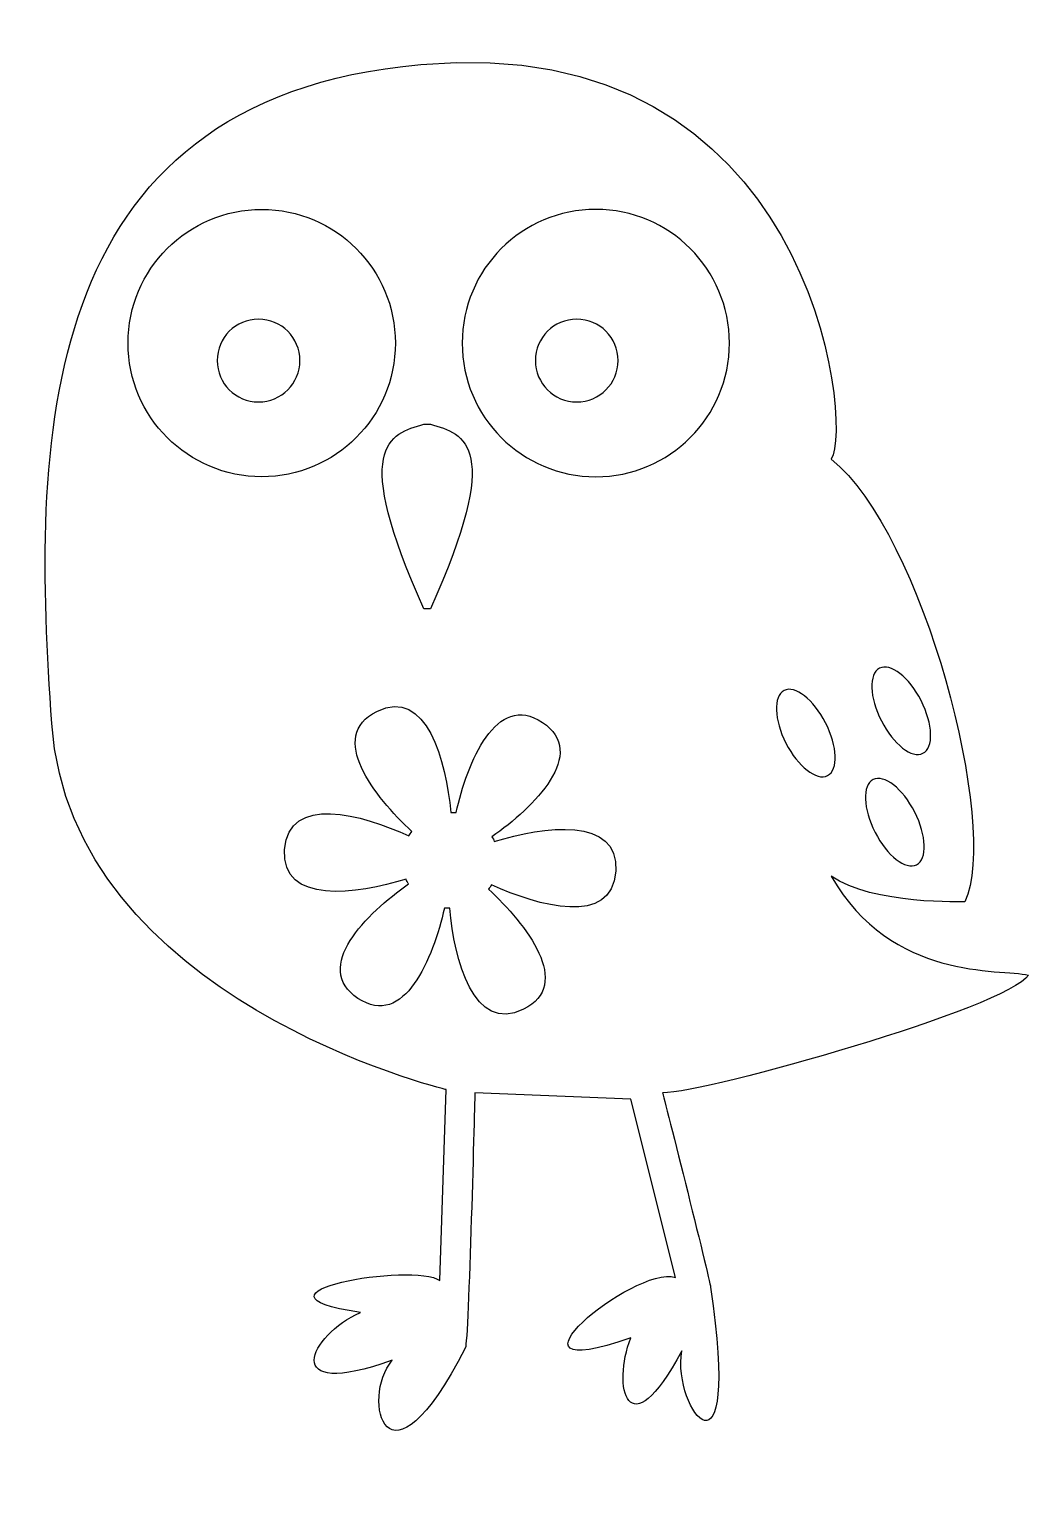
# Model space of a CAD drawing. Header units: centimetres. Extents: x -7.7 to 7.5, y -11.5 to 10.9.
import ezdxf

# ---------------------------------------------------------------- set-up
doc = ezdxf.new("R2010")
doc.units = ezdxf.units.CM
doc.header["$MEASUREMENT"] = 0
doc.layers.add('Camada 1', color=7, linetype='Continuous')

msp = doc.modelspace()

# ---------------------------------------------------------------- linework, layer by layer
at = {"layer": 'Camada 1', "color": 7}
msp.add_ellipse((-4.18015, 6.12357), major_axis=(0, 2.03033), ratio=1, dxfattribs=at)
at = {"layer": 'Camada 1'}
for points, knots in [([(7.47033, -3.47234), (7.47033, -3.47234), (7.47033, -3.47234), (7.47033, -3.47234), (7.47033, -3.47234), (7.03528, -3.37548), (5.39129, -3.56891), (4.473, -1.97366), (4.473, -1.97366), (5.10152, -2.40871), (6.50331, -2.3603), (6.50331, -2.3603), (6.50331, -2.3603), (7.03525, -1.24852), (5.87479, 3.24691), (4.473, 4.35895), (4.473, 4.35895), (4.81148, 4.89089), (4.18294, 10.885), (-1.76302, 10.35335), (-1.76302, 10.35335), (-7.70898, 9.8217), (-7.66072, 4.50424), (-7.37052, 0.34671), (-7.37052, 0.34671), (-7.07766, -3.84993), (-1.37626, -5.21264), (-1.37626, -5.21264), (-1.37626, -5.21264), (-1.37626, -5.21264), (-1.47299, -8.11311), (-1.47299, -8.11311), (-1.47299, -8.11311), (-1.85963, -7.82307), (-4.66349, -8.30631), (-2.68147, -8.59635), (-2.68147, -8.59635), (-3.45487, -8.93483), (-3.93837, -9.94972), (-2.1981, -9.32147), (-2.1981, -9.32147), (-2.68147, -9.90157), (-2.2947, -11.49711), (-1.08621, -9.1283), (-1.08621, -9.1283), (-1.03792, -9.07985), (-0.94119, -5.26081), (-0.94119, -5.26081), (-0.94119, -5.26081), (-0.94119, -5.26081), (1.42749, -5.35767), (1.42749, -5.35767), (1.42749, -5.35767), (1.42749, -5.35767), (2.10445, -8.0647), (2.10445, -8.0647), (2.10445, -8.0647), (1.47591, -7.87121), (-0.79631, -9.75682), (1.42749, -8.98328), (1.42749, -8.98328), (1.13743, -9.7084), (1.37934, -10.72329), (2.20103, -9.17645), (2.20103, -9.17645), (2.05601, -10.09503), (3.11961, -11.40025), (2.63608, -8.20972), (2.63608, -8.20972), (2.68453, -8.30632), (1.91099, -5.26083), (1.91099, -5.26083), (1.91099, -5.26083), (2.58768, -5.26079), (7.14343, -3.97314), (7.47033, -3.47234)], [0, 0, 0, 0, 0.05, 0.05, 0.05, 0.05, 0.1, 0.1, 0.1, 0.1, 0.15, 0.15, 0.15, 0.15, 0.2, 0.2, 0.2, 0.2, 0.25, 0.25, 0.25, 0.25, 0.3, 0.3, 0.3, 0.3, 0.35, 0.35, 0.35, 0.35, 0.4, 0.4, 0.4, 0.4, 0.45, 0.45, 0.45, 0.45, 0.5, 0.5, 0.5, 0.5, 0.55, 0.55, 0.55, 0.55, 0.6, 0.6, 0.6, 0.6, 0.65, 0.65, 0.65, 0.65, 0.7, 0.7, 0.7, 0.7, 0.75, 0.75, 0.75, 0.75, 0.8, 0.8, 0.8, 0.8, 0.85, 0.85, 0.85, 0.85, 0.9, 0.9, 0.9, 0.9, 1, 1, 1, 1]), ([(-4.85685, 5.85761), (-4.85685, 6.20458), (-4.57544, 6.48613), (-4.22846, 6.48613), (-4.22846, 6.48613), (-3.88148, 6.48613), (-3.60007, 6.20456), (-3.60007, 5.85761), (-3.60007, 5.85761), (-3.60007, 5.51064), (-3.88148, 5.22936), (-4.22846, 5.22936), (-4.22846, 5.22936), (-4.57544, 5.22936), (-4.85685, 5.51061), (-4.85685, 5.85761)], [0, 0, 0, 0, 0.2, 0.2, 0.2, 0.2, 0.4, 0.4, 0.4, 0.4, 0.6, 0.6, 0.6, 0.6, 1, 1, 1, 1]), ([(-0.02278, 5.85761), (-0.02278, 6.20458), (0.25863, 6.48586), (0.60547, 6.48586), (0.60547, 6.48586), (0.95274, 6.48586), (1.23399, 6.20458), (1.23399, 5.85761), (1.23399, 5.85761), (1.23399, 5.51064), (0.95274, 5.22936), (0.60547, 5.22936), (0.60547, 5.22936), (0.25863, 5.22936), (-0.02278, 5.51061), (-0.02278, 5.85761)], [0, 0, 0, 0, 0.2, 0.2, 0.2, 0.2, 0.4, 0.4, 0.4, 0.4, 0.6, 0.6, 0.6, 0.6, 1, 1, 1, 1])]:
    msp.add_open_spline(points, degree=3, knots=knots, dxfattribs=at)
at = {"layer": 'Camada 1', "color": 7}
for points, knots in [([(-1.13467, 6.12357), (-1.13467, 7.24466), (-0.22572, 8.1539), (0.8955, 8.1539), (0.8955, 8.1539), (2.0172, 8.1539), (2.92583, 7.24466), (2.92583, 6.12357), (2.92583, 6.12357), (2.92583, 5.00245), (2.01717, 4.09324), (0.8955, 4.09324), (0.8955, 4.09324), (-0.22572, 4.09324), (-1.13467, 5.00245), (-1.13467, 6.12357)], [0, 0, 0, 0, 0.2, 0.2, 0.2, 0.2, 0.4, 0.4, 0.4, 0.4, 0.6, 0.6, 0.6, 0.6, 1, 1, 1, 1]), ([(-1.61787, 2.08698), (-0.50612, 4.55239), (-1.08622, 4.74583), (-1.61787, 4.89088), (-1.61787, 4.89088), (-1.61787, 4.89088), (-1.71476, 4.89088), (-1.71476, 4.89088), (-1.71476, 4.89088), (-2.24641, 4.74586), (-2.82651, 4.5524), (-1.71476, 2.08698), (-1.71476, 2.08698), (-1.71476, 2.08698), (-1.61787, 2.08698), (-1.61787, 2.08698)], [0, 0, 0, 0, 0.2, 0.2, 0.2, 0.2, 0.4, 0.4, 0.4, 0.4, 0.6, 0.6, 0.6, 0.6, 1, 1, 1, 1]), ([(5.83766, 0.69424), (6.02009, 0.33734), (6.03255, -0.02069), (5.866, -0.10565), (5.866, -0.10565), (5.69974, -0.19063), (5.41732, 0.02945), (5.23489, 0.38608), (5.23489, 0.38608), (5.05278, 0.74298), (5.04002, 1.10101), (5.20658, 1.18597), (5.20658, 1.18597), (5.37284, 1.27095), (5.65555, 1.05085), (5.83766, 0.69424)], [0, 0, 0, 0, 0.2, 0.2, 0.2, 0.2, 0.4, 0.4, 0.4, 0.4, 0.6, 0.6, 0.6, 0.6, 1, 1, 1, 1]), ([(-1.98639, -2.01729), (-1.98073, -2.02806), (-1.97832, -2.04166), (-1.97253, -2.05468), (-1.97253, -2.05468), (-1.96658, -2.06659), (-1.95753, -2.07762), (-1.95073, -2.08926), (-1.95073, -2.08926), (-2.58803, -2.53934), (-3.42094, -3.35677), (-2.71776, -3.82641), (-2.71776, -3.82641), (-2.01444, -4.29747), (-1.57783, -3.21715), (-1.40421, -2.45634), (-1.40421, -2.45634), (-1.37773, -2.45946), (-1.35068, -2.45946), (-1.32433, -2.45946), (-1.32433, -2.45946), (-1.2531, -3.23638), (-0.96177, -4.36713), (-0.20295, -3.99325), (-0.20295, -3.99325), (0.55728, -3.61852), (-0.16202, -2.69825), (-0.73389, -2.16913), (-0.73389, -2.16913), (-0.71831, -2.14675), (-0.70201, -2.12553), (-0.68772, -2.10314), (-0.68772, -2.10314), (0.02054, -2.4289), (1.14333, -2.74129), (1.19857, -1.89777), (1.19857, -1.89777), (1.25411, -1.05256), (0.0983, -1.21459), (-0.64679, -1.44628), (-0.64679, -1.44628), (-0.6519, -1.43382), (-0.65457, -1.42022), (-0.66081, -1.40831), (-0.66081, -1.40831), (-0.66705, -1.39614), (-0.67581, -1.38593), (-0.68206, -1.37405), (-0.68206, -1.37405), (-0.04545, -0.92423), (0.78844, -0.10736), (0.08457, 0.36426), (0.08457, 0.36426), (-0.61859, 0.83445), (-1.05565, -0.24555), (-1.22816, -1.00665), (-1.22816, -1.00665), (-1.25478, -1.00385), (-1.28198, -1.0044), (-1.3083, -1.00385), (-1.3083, -1.00385), (-1.38053, -0.22661), (-1.67057, 0.90356), (-2.43056, 0.52938), (-2.43056, 0.52938), (-3.18981, 0.15576), (-2.47064, -0.76367), (-1.89862, -1.29333), (-1.89862, -1.29333), (-1.91518, -1.31598), (-1.93175, -1.33722), (-1.94466, -1.35934), (-1.94466, -1.35934), (-2.65419, -1.03303), (-3.77587, -0.72146), (-3.83167, -1.56582), (-3.83167, -1.56582), (-3.88742, -2.40959), (-2.73161, -2.24703), (-1.98639, -2.01729)], [0, 0, 0, 0, 0.04761905, 0.04761905, 0.04761905, 0.04761905, 0.0952381, 0.0952381, 0.0952381, 0.0952381, 0.14285714, 0.14285714, 0.14285714, 0.14285714, 0.19047619, 0.19047619, 0.19047619, 0.19047619, 0.23809524, 0.23809524, 0.23809524, 0.23809524, 0.28571429, 0.28571429, 0.28571429, 0.28571429, 0.33333333, 0.33333333, 0.33333333, 0.33333333, 0.38095238, 0.38095238, 0.38095238, 0.38095238, 0.42857143, 0.42857143, 0.42857143, 0.42857143, 0.47619048, 0.47619048, 0.47619048, 0.47619048, 0.52380952, 0.52380952, 0.52380952, 0.52380952, 0.57142857, 0.57142857, 0.57142857, 0.57142857, 0.61904762, 0.61904762, 0.61904762, 0.61904762, 0.66666667, 0.66666667, 0.66666667, 0.66666667, 0.71428571, 0.71428571, 0.71428571, 0.71428571, 0.76190476, 0.76190476, 0.76190476, 0.76190476, 0.80952381, 0.80952381, 0.80952381, 0.80952381, 0.85714286, 0.85714286, 0.85714286, 0.85714286, 0.9047619, 0.9047619, 0.9047619, 0.9047619, 1, 1, 1, 1]), ([(4.38743, 0.35605), (4.56986, -0.00085), (4.5823, -0.35888), (4.41574, -0.44384), (4.41574, -0.44384), (4.24948, -0.52882), (3.96709, -0.30874), (3.78466, 0.04789), (3.78466, 0.04789), (3.60252, 0.40479), (3.58979, 0.76282), (3.75635, 0.84778), (3.75635, 0.84778), (3.92263, 0.93276), (4.20529, 0.71265), (4.38743, 0.35605)], [0, 0, 0, 0, 0.2, 0.2, 0.2, 0.2, 0.4, 0.4, 0.4, 0.4, 0.6, 0.6, 0.6, 0.6, 1, 1, 1, 1]), ([(5.74077, -0.99761), (5.9232, -1.35448), (5.93593, -1.71254), (5.7694, -1.79747), (5.7694, -1.79747), (5.60314, -1.88245), (5.32043, -1.66237), (5.13829, -1.30577), (5.13829, -1.30577), (4.95618, -0.94887), (4.94313, -0.59084), (5.10969, -0.50588), (5.10969, -0.50588), (5.27625, -0.42092), (5.55895, -0.64098), (5.74077, -0.99761)], [0, 0, 0, 0, 0.2, 0.2, 0.2, 0.2, 0.4, 0.4, 0.4, 0.4, 0.6, 0.6, 0.6, 0.6, 1, 1, 1, 1])]:
    msp.add_open_spline(points, degree=3, knots=knots, dxfattribs=at)

doc.saveas('drawing.dxf')
